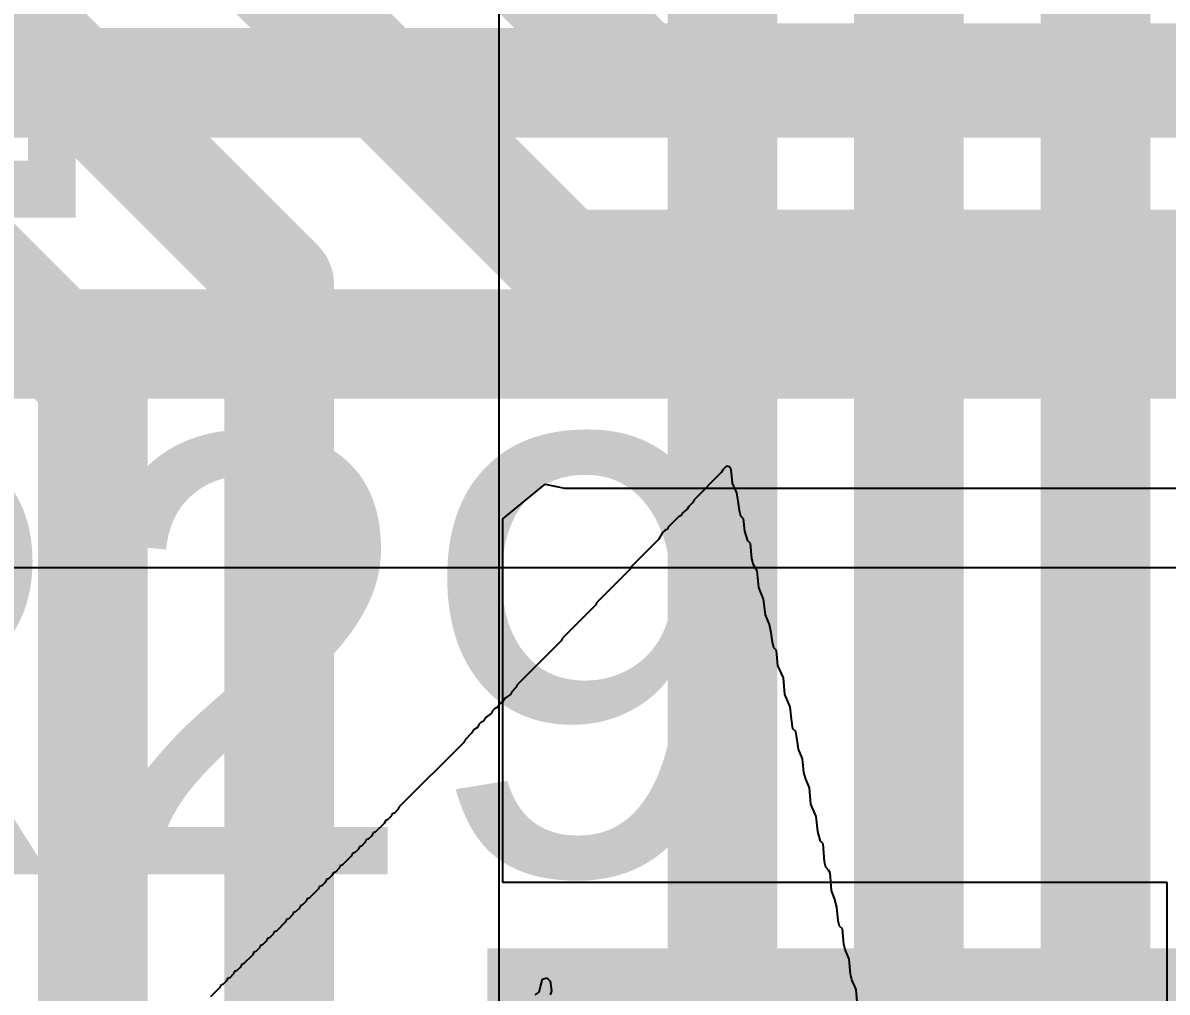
# Model space of a CAD drawing. Header units: inches. Extents: x -21 to 276, y -5 to 220.
# Drawn here: x 50.749 to 53.4, y 44.161 to 46.407 of the extents above; entities that cross this region are included whole.
import ezdxf

# ---------------------------------------------------------------- set-up
doc = ezdxf.new("R2010")
doc.units = ezdxf.units.IN
for name, color, linetype in [('Bottom Overlay', 54, 'Continuous'), ('Ground', 16, 'Continuous'), ('Power + Signal', 76, 'Continuous'), ('Top Layer', 1, 'Continuous'), ('Top Overlay', 2, 'Continuous'), ('Top Solder', 216, 'Continuous')]:
    doc.layers.add(name, color=color, linetype=linetype)
doc.styles.add('Arial', font='', dxfattribs={"height": 0.2})
doc.styles.get('Arial').set_extended_font_data('Arial')

# ---------------------------------------------------------------- blocks, each defined once
blk = doc.blocks.new('91304_99_052R2_133')
at = {"layer": 'Top Solder'}
blk.add_hatch(color=216, dxfattribs=at).paths.add_polyline_path([(-13.3984, -5.2016), (-15.9016, -5.2016), (-15.9016, -1.7984), (-13.3984, -1.7984)])

msp = doc.modelspace()

# ---------------------------------------------------------------- linework, layer by layer
at = {"layer": 'Bottom Overlay'}
for p, q in [((52.3788, 45.38), (52.3709, 45.3721)), ((52.3868, 45.3784), (52.3788, 45.38)), ((52.3899, 45.3721), (52.3868, 45.3784)), ((52.3677, 45.3657), (52.3041, 45.3021)), ((52.3709, 45.3721), (52.3677, 45.3657)), ((52.3931, 45.3403), (52.3899, 45.3721)), ((52.4026, 45.318), (52.3931, 45.3403)), ((52.3009, 45.2958), (52.2914, 45.2862)), ((52.3041, 45.3021), (52.3009, 45.2958)), ((52.4058, 45.299), (52.4026, 45.318)), ((52.409, 45.2767), (52.4058, 45.299)), ((52.2771, 45.2719), (52.2739, 45.2656)), ((52.2882, 45.2799), (52.2771, 45.2719)), ((52.2914, 45.2862), (52.2882, 45.2799)), ((52.4122, 45.264), (52.409, 45.2767)), ((52.2676, 45.2624), (52.2437, 45.2386)), ((52.2739, 45.2656), (52.2676, 45.2624)), ((52.4185, 45.2576), (52.4122, 45.264)), ((52.4217, 45.229), (52.4185, 45.2576)), ((52.231, 45.2259), (52.2215, 45.21)), ((52.2358, 45.2306), (52.231, 45.2259)), ((52.2422, 45.2338), (52.2358, 45.2306)), ((52.2437, 45.2386), (52.2422, 45.2338)), ((52.4281, 45.2068), (52.4217, 45.229)), ((52.2215, 45.21), (52.1579, 45.1464)), ((52.4344, 45.2004), (52.4281, 45.2068)), ((52.4376, 45.1655), (52.4344, 45.2004)), ((52.4408, 45.1528), (52.4376, 45.1655)), ((52.1548, 45.14), (52.1214, 45.1067)), ((52.1579, 45.1464), (52.1548, 45.14)), ((52.4503, 45.1369), (52.4408, 45.1528)), ((52.4535, 45.0987), (52.4503, 45.1369)), ((52.1198, 45.1051), (52.0785, 45.0638)), ((52.1214, 45.1067), (52.1198, 45.1051)), ((52.4646, 45.0717), (52.4535, 45.0987)), ((52.0753, 45.0574), (51.999, 44.9811)), ((52.0785, 45.0638), (52.0753, 45.0574)), ((52.4694, 45.0352), (52.4646, 45.0717)), ((52.4789, 45.0129), (52.4694, 45.0352)), ((52.4821, 44.9938), (52.4789, 45.0129)), ((51.999, 44.9811), (51.9958, 44.9748)), ((52.4853, 44.9716), (52.4821, 44.9938)), ((51.9958, 44.9748), (51.8941, 44.8731)), ((52.4885, 44.9589), (52.4853, 44.9716)), ((52.4948, 44.9525), (52.4885, 44.9589)), ((52.498, 44.9176), (52.4948, 44.9525)), ((52.5107, 44.889), (52.498, 44.9176)), ((51.8941, 44.8731), (51.891, 44.8667)), ((52.5139, 44.8508), (52.5107, 44.889)), ((51.8783, 44.8508), (51.8671, 44.8429)), ((51.8814, 44.8572), (51.8783, 44.8508)), ((51.891, 44.8667), (51.8814, 44.8572)), ((52.5266, 44.8222), (52.5139, 44.8508)), ((51.8481, 44.8206), (51.8417, 44.8175)), ((51.8544, 44.8302), (51.8481, 44.8206)), ((51.8608, 44.8334), (51.8544, 44.8302)), ((51.8671, 44.8429), (51.8608, 44.8334)), ((52.5298, 44.7936), (52.5266, 44.8222)), ((51.8226, 44.7984), (51.8163, 44.7889)), ((51.8338, 44.8063), (51.8226, 44.7984)), ((51.8369, 44.8127), (51.8338, 44.8063)), ((51.8417, 44.8175), (51.8369, 44.8127)), ((52.533, 44.7714), (52.5298, 44.7936)), ((51.7924, 44.7682), (51.7893, 44.7618)), ((51.802, 44.7746), (51.7924, 44.7682)), ((51.8052, 44.7809), (51.802, 44.7746)), ((51.8099, 44.7857), (51.8052, 44.7809)), ((51.8163, 44.7889), (51.8099, 44.7857)), ((52.5393, 44.765), (52.533, 44.7714)), ((52.5425, 44.746), (52.5393, 44.765)), ((51.7702, 44.7396), (51.6208, 44.5902)), ((51.7734, 44.746), (51.7702, 44.7396)), ((51.7893, 44.7618), (51.7734, 44.746)), ((52.5457, 44.7237), (52.5425, 44.746)), ((52.5552, 44.7015), (52.5457, 44.7237)), ((52.5584, 44.6697), (52.5552, 44.7015)), ((52.5616, 44.657), (52.5584, 44.6697)), ((52.5711, 44.6347), (52.5616, 44.657)), ((52.5743, 44.5966), (52.5711, 44.6347)), ((51.6176, 44.5839), (51.6097, 44.5759)), ((51.6208, 44.5902), (51.6176, 44.5839)), ((52.587, 44.568), (52.5743, 44.5966)), ((51.589, 44.5584), (51.5859, 44.5521)), ((51.5938, 44.56), (51.589, 44.5584)), ((51.6018, 44.568), (51.5938, 44.56)), ((51.6049, 44.5743), (51.6018, 44.568)), ((51.6097, 44.5759), (51.6049, 44.5743)), ((52.5902, 44.533), (52.587, 44.568)), ((51.5604, 44.5298), (51.5573, 44.5235)), ((51.5652, 44.5314), (51.5604, 44.5298)), ((51.5859, 44.5521), (51.5652, 44.5314)), ((52.5965, 44.5108), (52.5902, 44.533)), ((51.5414, 44.5076), (51.5334, 44.4996)), ((51.5445, 44.5139), (51.5414, 44.5076)), ((51.5493, 44.5155), (51.5445, 44.5139)), ((51.5573, 44.5235), (51.5493, 44.5155)), ((52.6029, 44.5044), (52.5965, 44.5108)), ((52.606, 44.4631), (52.6029, 44.5044)), ((51.5096, 44.4758), (51.4889, 44.4552)), ((51.5128, 44.4822), (51.5096, 44.4758)), ((51.5175, 44.4838), (51.5128, 44.4822)), ((51.5255, 44.4917), (51.5175, 44.4838)), ((51.5287, 44.4981), (51.5255, 44.4917)), ((51.5334, 44.4996), (51.5287, 44.4981)), ((51.481, 44.4472), (51.473, 44.4393)), ((51.4842, 44.4536), (51.481, 44.4472)), ((51.4889, 44.4552), (51.4842, 44.4536)), ((52.6092, 44.4504), (52.606, 44.4631)), ((52.6156, 44.444), (52.6092, 44.4504)), ((51.4524, 44.4218), (51.4492, 44.4154)), ((51.4571, 44.4234), (51.4524, 44.4218)), ((51.4651, 44.4313), (51.4571, 44.4234)), ((51.4683, 44.4377), (51.4651, 44.4313)), ((51.473, 44.4393), (51.4683, 44.4377)), ((52.6188, 44.4377), (52.6156, 44.444)), ((52.6219, 44.3964), (52.6188, 44.4377)), ((51.4333, 44.3995), (51.4127, 44.3789)), ((51.4365, 44.4059), (51.4333, 44.3995)), ((51.4413, 44.4075), (51.4365, 44.4059)), ((51.4492, 44.4154), (51.4413, 44.4075)), ((52.6299, 44.3757), (52.6219, 44.3964)), ((51.4047, 44.3709), (51.3968, 44.363)), ((51.4079, 44.3773), (51.4047, 44.3709)), ((51.4127, 44.3789), (51.4079, 44.3773)), ((52.6347, 44.3582), (52.6299, 44.3757)), ((51.3761, 44.3455), (51.3729, 44.3391)), ((51.3809, 44.3471), (51.3761, 44.3455)), ((51.3888, 44.355), (51.3809, 44.3471)), ((51.392, 44.3614), (51.3888, 44.355)), ((51.3968, 44.363), (51.392, 44.3614)), ((52.6378, 44.3264), (52.6347, 44.3582)), ((51.357, 44.3233), (51.3364, 44.3026)), ((51.3602, 44.3296), (51.357, 44.3233)), ((51.365, 44.3312), (51.3602, 44.3296)), ((51.3729, 44.3391), (51.365, 44.3312)), ((52.641, 44.3137), (52.6378, 44.3264)), ((51.3284, 44.2947), (51.3205, 44.2867)), ((51.3316, 44.301), (51.3284, 44.2947)), ((51.3364, 44.3026), (51.3316, 44.301)), ((52.6474, 44.3074), (52.641, 44.3137)), ((52.6505, 44.2724), (52.6474, 44.3074)), ((51.2966, 44.2629), (51.2887, 44.2549)), ((51.2998, 44.2692), (51.2966, 44.2629)), ((51.3046, 44.2708), (51.2998, 44.2692)), ((51.3125, 44.2788), (51.3046, 44.2708)), ((51.3157, 44.2851), (51.3125, 44.2788)), ((51.3205, 44.2867), (51.3157, 44.2851)), ((52.6537, 44.2597), (52.6505, 44.2724)), ((51.2808, 44.247), (51.2601, 44.2263)), ((51.2839, 44.2533), (51.2808, 44.247)), ((51.2887, 44.2549), (51.2839, 44.2533)), ((52.6633, 44.2375), (52.6537, 44.2597)), ((52.6664, 44.2025), (52.6633, 44.2375)), ((51.2394, 44.2088), (51.2363, 44.2025)), ((51.2442, 44.2104), (51.2394, 44.2088)), ((51.2522, 44.2184), (51.2442, 44.2104)), ((51.2553, 44.2247), (51.2522, 44.2184)), ((51.2601, 44.2263), (51.2553, 44.2247)), ((51.2204, 44.1866), (51.2124, 44.1787)), ((51.2236, 44.193), (51.2204, 44.1866)), ((51.2283, 44.1945), (51.2236, 44.193)), ((51.2363, 44.2025), (51.2283, 44.1945)), ((51.9482, 44.1739), (51.9529, 44.1914)), ((51.9529, 44.1914), (51.9625, 44.1945)), ((51.9625, 44.1945), (51.9704, 44.1866)), ((51.9704, 44.1866), (51.9736, 44.1644)), ((52.6696, 44.1898), (52.6664, 44.2025)), ((52.6791, 44.1675), (52.6696, 44.1898)), ((51.2045, 44.1707), (51.1838, 44.15)), ((51.2077, 44.1771), (51.2045, 44.1707)), ((51.2124, 44.1787), (51.2077, 44.1771)), ((51.9355, 44.1548), (51.945, 44.1612)), ((51.945, 44.1612), (51.9482, 44.1739)), ((51.9736, 44.1644), (51.9704, 44.1548)), ((52.6823, 44.1294), (52.6791, 44.1675))]:
    msp.add_line(p, q, dxfattribs=at)
at = {"layer": 'Ground'}
msp.add_line((51.8519, 60.2781), (51.8519, 33.2231), dxfattribs=at)
for points in [[(52.8016, 33.2351, 0.254, 0.254, 0), (52.8016, 75.2406, 0.254, 0.254, 0)], [(53.2334, 33.4139, 0.254, 0.254, 0), (53.2334, 72.9316, 0.254, 0.254, 0)], [(52.3698, 33.0562, 0.254, 0.254, 0), (52.3698, 60.4927, 0.254, 0.254, 0)]]:
    msp.add_lwpolyline(points, format="xyseb", dxfattribs=at)
at = {"layer": 'Power + Signal'}
msp.add_line((44.6804, 45.1449), (56.9269, 45.1449), dxfattribs=at)
for points in [[(23.0987, 46.2676, 0.254, 0.254, 0), (57.1473, 46.2676, 0.254, 0.254, 0)], [(44.2353, 45.6628, 0.254, 0.254, 0), (57.1415, 45.6628, 0.254, 0.254, 0)]]:
    msp.add_lwpolyline(points, format="xyseb", dxfattribs=at)
at = {"layer": 'Top Layer'}
for p, q in [((51.8609, 45.2574), (51.959, 45.338)), ((51.959, 45.338), (52.0038, 45.329)), ((52.0038, 45.329), (55.6115, 45.329)), ((51.8609, 44.415), (51.8609, 45.2574)), ((53.3996, 44.415), (51.8609, 44.415)), ((53.3996, 43.011), (53.3996, 44.415))]:
    msp.add_line(p, q, dxfattribs=at)
for points in [[(51.0431, 47.4184, 0.254, 0.254, 0), (52.1827, 46.2788, 0.254, 0.254, 0)], [(50.6113, 47.2395, 0.254, 0.254, 0), (52.0038, 45.847, 0.254, 0.254, 0)], [(50.1422, 47.0019, 0.254, 0.254, 0), (51.3429, 45.8012, 0.254, 0.254, 0)], [(49.7104, 46.7814, 0.254, 0.254, 0), (50.9111, 45.5806, 0.254, 0.254, 0)], [(52.1827, 46.2788, 0.254, 0.254, 0), (56.0049, 46.2788, 0.254, 0.254, 0)], [(52.0038, 45.847, 0.254, 0.254, 0), (55.826, 45.847, 0.254, 0.254, 0)], [(51.3429, 36.4816, 0.254, 0.254, 0), (51.3429, 45.8012, 0.254, 0.254, 0)], [(50.9111, 36.0018, 0.254, 0.254, 0), (50.9111, 45.5806, 0.254, 0.254, 0)]]:
    msp.add_lwpolyline(points, format="xyseb", dxfattribs=at)
for points in [[(52.1192, 46.2788, 0.127, 0.127, 1), (52.2462, 46.2788, 0.127, 0.127, 1)], [(52.1192, 46.2788, 0.127, 0.127, 1), (52.2462, 46.2788, 0.127, 0.127, 1)], [(51.9403, 45.847, 0.127, 0.127, 1), (52.0673, 45.847, 0.127, 0.127, 1)], [(51.9403, 45.847, 0.127, 0.127, 1), (52.0673, 45.847, 0.127, 0.127, 1)], [(51.2794, 45.8012, 0.127, 0.127, 1), (51.4064, 45.8012, 0.127, 0.127, 1)], [(51.2794, 45.8012, 0.127, 0.127, 1), (51.4064, 45.8012, 0.127, 0.127, 1)], [(50.8476, 45.5806, 0.127, 0.127, 1), (50.9746, 45.5806, 0.127, 0.127, 1)], [(50.8476, 45.5806, 0.127, 0.127, 1), (50.9746, 45.5806, 0.127, 0.127, 1)]]:
    msp.add_lwpolyline(points, format="xyseb", close=True, dxfattribs=at)

# ---------------------------------------------------------------- block references
at = {"rotation": 270}
msp.add_blockref('91304_99_052R2_133', (57.0266, 28.361), dxfattribs=at)

# ---------------------------------------------------------------- texts
at = {"layer": 'Top Overlay', "style": 'Arial'}
msp.add_text('D5', height=1.016, rotation=90, dxfattribs=at).set_placement((50.8717, 45.839))
msp.add_text('R29', height=1.016, dxfattribs=at).set_placement((49.8513, 44.4337))

doc.saveas('drawing.dxf')
